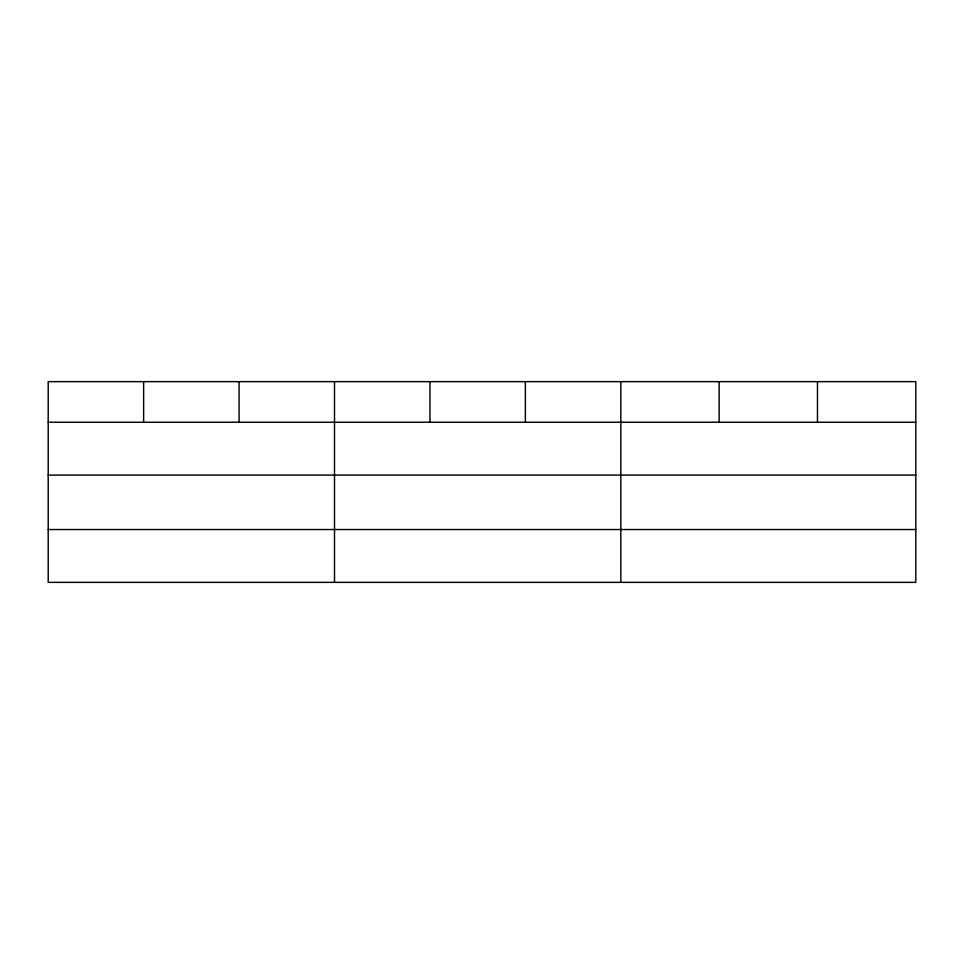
<?xml version="1.0" encoding="UTF-8"?>
<svg xmlns="http://www.w3.org/2000/svg" width="964" height="964" viewBox="0 0 964 964"><rect width="100%" height="100%" fill="white"/><g stroke="black" fill="none" stroke-linecap="round" stroke-linejoin="round"><path stroke-width="1.45" d="M915.8 475.083L915.8 381.636L48.2 381.636L48.2 582.364L915.8 582.364L915.8 475.083L48.2 475.083M48.2 422.244L915.8 422.244M48.2 529.525L915.8 529.525M817.472 381.636L817.472 422.244M719.144 381.636L719.144 422.244M620.816 381.636L620.816 582.364M525.38 381.636L525.38 422.244M429.944 381.636L429.944 422.244M334.508 381.636L334.508 582.364M239.072 381.636L239.072 422.244M143.636 381.636L143.636 422.244"/></g></svg>
